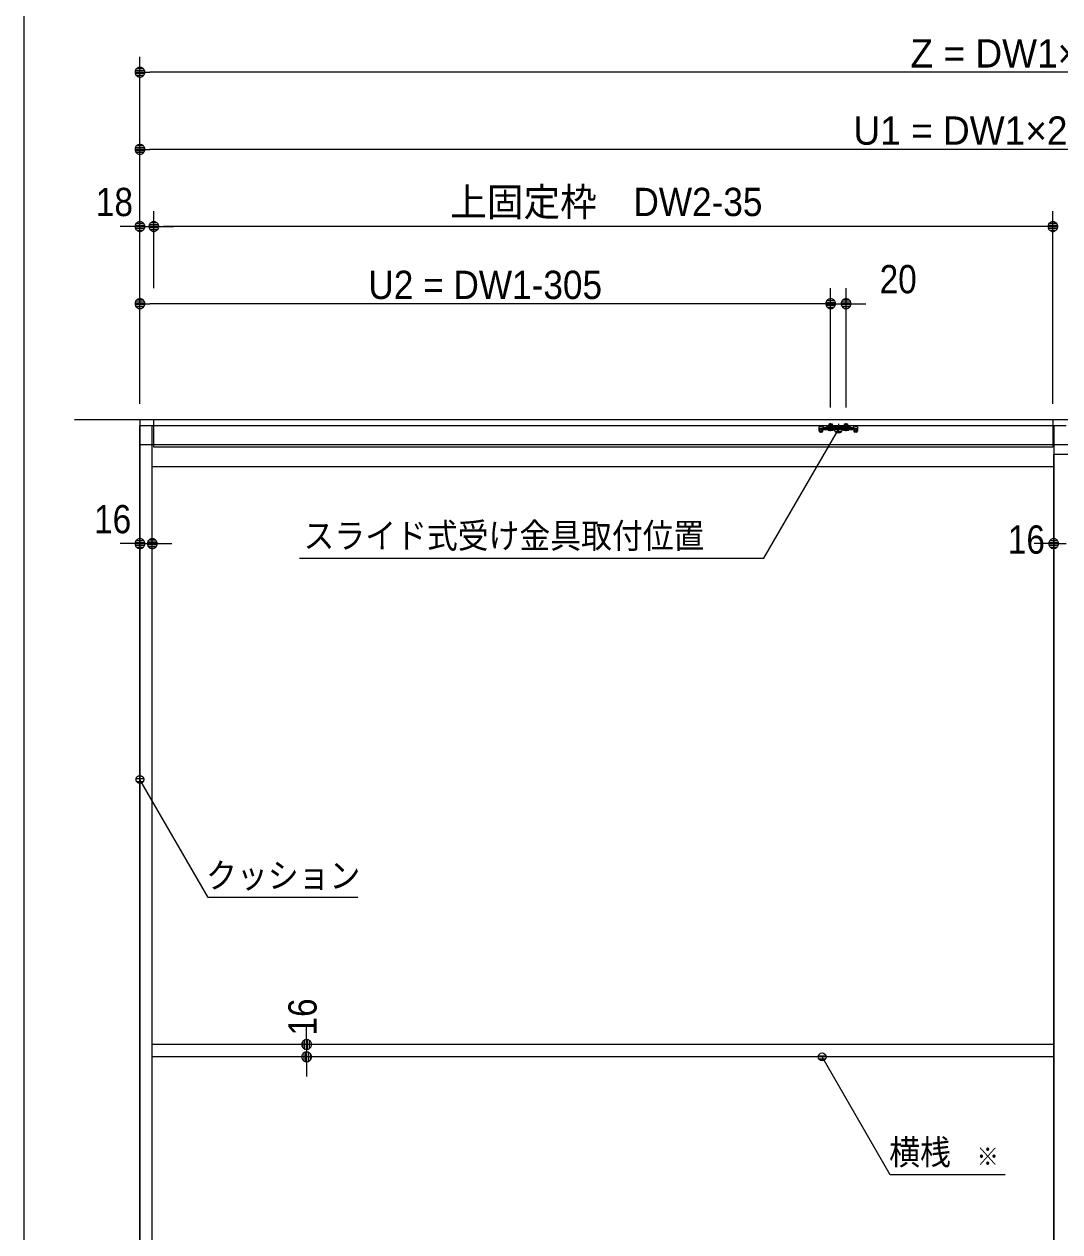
# Model space of a CAD drawing. Units: millimetres, scale not verified. Extents: x -6062 to 6062, y -3045 to 3045.
# Drawn here: x -5788 to -4446, y -703 to 862 of the extents above; entities that cross this region are included whole.
import ezdxf
from ezdxf.enums import TextEntityAlignment as Align

# ---------------------------------------------------------------- set-up
doc = ezdxf.new("R2010")
doc.units = ezdxf.units.MM
doc.header["$LTSCALE"] = 20
for name, color, linetype, lineweight in [('0-0_2寸法-1', 7, 'Continuous', 9), ('0-1_0', 7, 'Continuous', 9), ('0-2_2寸法-2', 7, 'Continuous', 9), ('0-3_2寸法-3', 7, 'Continuous', 9), ('0-4_3一般', 7, 'Continuous', 9), ('0-5_1図面枠', 7, 'Continuous', 9)]:
    doc.layers.add(name, color=color, linetype=linetype, lineweight=lineweight)
doc.styles.add('ＭＳ ゴシック', font='')
doc.styles.add('ＭＳ Ｐゴシック', font='')
doc.styles.get('ＭＳ ゴシック').set_extended_font_data('MS Gothic')
doc.styles.get('ＭＳ Ｐゴシック').set_extended_font_data('MS PGothic')

# ---------------------------------------------------------------- blocks, each defined once
blk = doc.blocks.new('_Dot')
at = {"layer": '0-1_0'}
for p, q in [((-10, 0), (-20, 0)), ((9.78, 2), (-9.78, 2)), ((7.99, 6), (-7.99, 6)), ((9.16, -3.98), (-9.16, -3.98)), ((6, -7.98), (-6, -7.98))]:
    blk.add_line(p, q, dxfattribs=at)
for points in [[(10, 0), (9.92, 1.25), (9.69, 2.49), (9.3, 3.68), (8.76, 4.82), (8.09, 5.88), (7.29, 6.85), (6.37, 7.71), (5.36, 8.44), (4.26, 9.05), (3.09, 9.51), (1.87, 9.82), (0.63, 9.98), (-0.63, 9.98), (-1.87, 9.82), (-3.09, 9.51), (-4.26, 9.05), (-5.36, 8.44), (-6.37, 7.71), (-7.29, 6.85), (-8.09, 5.88), (-8.76, 4.82), (-9.3, 3.68), (-9.69, 2.49), (-9.92, 1.25), (-10, 0), (0, 0)], [(-10, 0), (-9.92, -1.25), (-9.69, -2.49), (-9.3, -3.68), (-8.76, -4.82), (-8.09, -5.88), (-7.29, -6.85), (-6.37, -7.71), (-5.36, -8.44), (-4.26, -9.05), (-3.09, -9.51), (-1.87, -9.82), (-0.63, -9.98), (0.63, -9.98), (1.87, -9.82), (3.09, -9.51), (4.26, -9.05), (5.36, -8.44), (6.37, -7.71), (7.29, -6.85), (8.09, -5.88), (8.76, -4.82), (9.3, -3.68), (9.69, -2.49), (9.92, -1.25), (10, 0), (0, 0)]]:
    blk.add_lwpolyline(points, close=True, dxfattribs=at)
blk = doc.blocks.new('グループ-61')
at = {"layer": '0-4_3一般'}
for p, q in [((-78696.5, 7000), (20223.5, 7000)), ((-77000, -40000), (-77000, 6840))]:
    blk.add_line(p, q, dxfattribs=at)
blk = doc.blocks.new('グループ-62')
at = {"layer": '0-4_3一般'}
for p, q in [((-77000, 7000), (-77000, -40000)), ((-76990, 7000), (18350, 7000)), ((-76990, 6340), (-76990, 7000)), ((-76640, 7000), (-53340, 7000)), ((-76640, 6280), (-76640, 7000)), ((-59100, 6699.1), (-59100, 6905.1)), ((-58700, 6699.1), (-58700, 6905.1)), ((-53340, 7000), (-53340, 6280)), ((-77000, 6840), (-53000, 6840)), ((-76680, -40000), (-76680, 6840)), ((-59347.1, 6808.1), (-59398, 6808.1)), ((-59398, 6764.1), (-59398, 6808.1)), ((-59398, 6764.1), (-59398, 6762.1)), ((-59398, 6762.1), (-59347.1, 6762.1)), ((-59398, 6692.1), (-59398, 6742.1)), ((-59374, 6762.1), (-59374, 6742.1)), ((-59374, 6692.1), (-59374, 6742.1)), ((-59324, 6692.1), (-59374, 6692.1)), ((-59324, 6668.1), (-59374, 6668.1)), ((-59347.1, 6808.1), (-59332.5, 6822.6)), ((-59328, 6762.1), (-59347.1, 6762.1)), ((-59319.1, 6836.1), (-59332.5, 6822.6)), ((-59328, 6762.1), (-59314.5, 6775.6)), ((-59324, 6692.1), (-59324, 6742.1)), ((-59319.1, 6836.1), (-59300, 6836.1)), ((-59200, 6836.1), (-59300, 6836.1)), ((-59300, 6826.1), (-59280, 6836.1)), ((-59300, 6790.1), (-59280, 6790.1)), ((-59300, 6766.1), (-59300, 6742.1)), ((-59300, 6766.1), (-58500, 6766.1)), ((-59300, 6742.1), (-58500, 6742.1)), ((-59300, 6692.1), (-59300, 6742.1)), ((-59200, 6825.2), (-59200, 6836.1)), ((-59200, 6836.1), (-58600, 6836.1)), ((-59200, 6815.2), (-59200, 6825.2)), ((-59200, 6790.1), (-59200, 6815.2)), ((-59200, 6784.1), (-59200, 6790.1)), ((-59190, 6815.2), (-58610, 6815.2)), ((-58610, 6774.1), (-59190, 6774.1)), ((-59140, 6836.1), (-59140, 6882.1)), ((-59140, 6882.1), (-59060, 6882.1)), ((-59140, 6756.2), (-59140, 6836.1)), ((-59136.2, 6742.1), (-59140, 6756.2)), ((-59140, 6756.2), (-59132.4, 6756.2)), ((-59136.2, 6742.1), (-59132.4, 6756.2)), ((-59132.4, 6836.1), (-59132.4, 6882.1)), ((-59132.4, 6756.2), (-59132.4, 6836.1)), ((-59100, 6867.1), (-59100, 6749.1)), ((-59100, 6713.6), (-59100, 6797.6)), ((-59067.6, 6882.1), (-59067.6, 6836.1)), ((-59067.6, 6836.1), (-59067.6, 6756.2)), ((-59063.8, 6742.1), (-59067.6, 6756.2)), ((-59060, 6756.2), (-59063.8, 6742.1)), ((-59060, 6882.1), (-59060, 6836.1)), ((-59060, 6836.1), (-59060, 6756.2)), ((-58900, 6884.2), (-58900, 6730.2)), ((-58900, 6651.9), (-58900, 6853.3)), ((-58775, 6742.1), (-58775, 6732.1)), ((-58625, 6742.1), (-58775, 6742.1)), ((-58775, 6732.1), (-58765, 6722.1)), ((-58775, 6732.1), (-58625, 6732.1)), ((-58765, 6722.1), (-58635, 6722.1)), ((-58741, 6722.1), (-58722.8, 6758.9)), ((-58740, 6836.1), (-58740, 6882.1)), ((-58740, 6756.2), (-58740, 6836.1)), ((-58740, 6756.2), (-58732.4, 6756.2)), ((-58736.2, 6742.1), (-58740, 6756.2)), ((-58736.2, 6742.1), (-58732.4, 6756.2)), ((-58732.4, 6836.1), (-58732.4, 6882.1)), ((-58732.4, 6756.2), (-58732.4, 6836.1)), ((-58732.4, 6756.2), (-58667.6, 6756.2)), ((-58722.8, 6758.9), (-58700, 6771)), ((-58700, 6867.1), (-58700, 6749.1)), ((-58700, 6713.6), (-58700, 6797.6)), ((-58700, 6771), (-58677.2, 6758.9)), ((-58677.2, 6758.9), (-58659, 6722.1)), ((-58667.6, 6882.1), (-58667.6, 6836.1)), ((-58667.6, 6836.1), (-58667.6, 6756.2)), ((-58667.6, 6756.2), (-58660, 6756.2)), ((-58663.8, 6742.1), (-58667.6, 6756.2)), ((-58660, 6756.2), (-58663.8, 6742.1)), ((-58660, 6836.1), (-58660, 6756.2)), ((-58635, 6722.1), (-58625, 6732.1)), ((-58625, 6732.1), (-58625, 6742.1)), ((-58600, 6836.1), (-58600, 6825.2)), ((-58500, 6836.1), (-58600, 6836.1)), ((-58600, 6815.2), (-58600, 6825.2)), ((-58600, 6815.2), (-58600, 6790.1)), ((-58600, 6790.1), (-58600, 6784.1)), ((-58520, 6836.1), (-58500, 6826.1)), ((-58520, 6790.1), (-58500, 6790.1)), ((-58500, 6836.1), (-58480.9, 6836.1)), ((-58500, 6790.1), (-58500, 6836.1)), ((-58485.5, 6775.6), (-58500, 6790.1)), ((-58500, 6766.1), (-58500, 6742.1)), ((-58500, 6742.1), (-58500, 6692.1)), ((-58472, 6762.1), (-58485.5, 6775.6)), ((-58480.9, 6836.1), (-58467.5, 6822.6)), ((-58476, 6742.1), (-58476, 6692.1)), ((-58426, 6692.1), (-58476, 6692.1)), ((-58426, 6668.1), (-58476, 6668.1)), ((-58472, 6762.1), (-58452.9, 6762.1)), ((-58467.5, 6822.6), (-58452.9, 6808.1)), ((-58402, 6808.1), (-58452.9, 6808.1)), ((-58452.9, 6762.1), (-58402, 6762.1)), ((-58426, 6742.1), (-58426, 6692.1)), ((-58402, 6808.1), (-58402, 6764.1)), ((-58402, 6764.1), (-58402, 6762.1)), ((-58402, 6762.1), (-58402, 6742.1)), ((-58402, 6742.1), (-58402, 6692.1)), ((-53320, 6840), (-53320, -40000)), ((18350, 6340), (-76990, 6340)), ((-53340, 6280), (-76640, 6280)), ((-53320, 6100), (-29320, 6100)), ((-53320, -39740), (-53320, 6100)), ((-76680, 5780), (-53320, 5780)), ((-53320, -9200), (-76680, -9200)), ((-53320, -9520), (-76680, -9520))]:
    blk.add_line(p, q, dxfattribs=at)
for points in [[(-59398, 6742.1), (-59398, 6762.1), (-59374, 6762.1)], [(-59300, 6836.1), (-59300, 6790.1), (-59314.5, 6775.6)], [(-59300, 6790.1), (-59300, 6780.1), (-59280, 6790.1), (-59200, 6790.1)], [(-59175, 6732.1), (-59165, 6722.1), (-59035, 6722.1), (-59025, 6732.1)], [(-59141, 6722.1), (-59122.8, 6758.9), (-59100, 6771), (-59077.2, 6758.9), (-59059, 6722.1)], [(-59132.4, 6756.2), (-59067.6, 6756.2), (-59060, 6756.2)], [(-58740, 6882.1), (-58660, 6882.1), (-58660, 6836.1)], [(-58600, 6790.1), (-58520, 6790.1), (-58500, 6780.1), (-58500, 6790.1)], [(-58426, 6742.1), (-58426, 6762.1), (-58402, 6762.1)]]:
    blk.add_lwpolyline(points, dxfattribs=at)
blk.add_lwpolyline([(-59025, 6732.1), (-59025, 6742.1), (-59175, 6742.1), (-59175, 6732.1)], close=True, dxfattribs=at)
for centre, radius, start, end in [((-59374, 6692.1), 24, 180, 270), ((-59347.1, 6808.1), 46, 270, 315), ((-59300, 6790.1), 46, 90, 135), ((-59300, 6742.1), 24, 90, 180), ((-59324, 6692.1), 24, 270, 0), ((-59190, 6825.2), 10, 180, 270), ((-59190, 6784.1), 10, 180, 270), ((-58610, 6825.2), 10, 270, 0), ((-58610, 6784.1), 10, 270, 0), ((-58500, 6790.1), 46, 45, 90), ((-58500, 6742.1), 24, 0, 90), ((-58476, 6692.1), 24, 180, 270), ((-58452.9, 6808.1), 46, 225, 270), ((-58426, 6692.1), 24, 270, 0)]:
    blk.add_arc(centre, radius, start, end, dxfattribs=at)
blk = doc.blocks.new('グループ-63')
at = {"layer": '0-4_3一般'}
for name in ['グループ-61', 'グループ-62']:
    blk.add_blockref(name, (0, 0), dxfattribs=at)
blk = doc.blocks.new('グループ-72')
at = {"layer": '0-5_1図面枠'}
blk.add_lwpolyline([(-80000, 55400), (80000, 55400), (80000, -55400), (-80000, -55400)], close=True, dxfattribs=at)
blk = doc.blocks.new('図面枠')
at = {"layer": '0-5_1図面枠'}
blk.add_blockref('グループ-72', (0, 0), dxfattribs=at)

msp = doc.modelspace()

# ---------------------------------------------------------------- linework, layer by layer
at = {"layer": '0-0_2寸法-1'}
for p, q in [((-5637.5, 720), (-5637.5, 820)), ((-3330.21, 800), (-5624.79, 800)), ((-5637.5, 620), (-5637.5, 720)), ((-3431.21, 700), (-5624.79, 700)), ((-5619.5, 520), (-5619.5, 620)), ((-4454.5, 370), (-4454.5, 620)), ((-4467.21, 600), (-5606.79, 600)), ((-5637.5, 370), (-5637.5, 520)), ((-4742.5, 365.25), (-4742.5, 520)), ((-4755.21, 500), (-5624.79, 500))]:
    msp.add_line(p, q, dxfattribs=at)
at = {"layer": '0-2_2寸法-2'}
for p, q in [((-5637.5, 370), (-5637.5, 620)), ((-5619.5, 520), (-5619.5, 620)), ((-5650.21, 600), (-5662.92, 600)), ((-5637.5, 600), (-5619.5, 600)), ((-5606.79, 600), (-5594.08, 600)), ((-4742.5, 365.25), (-4742.5, 520)), ((-4722.5, 365.25), (-4722.5, 520)), ((-4755.21, 500), (-4767.92, 500)), ((-4742.5, 500), (-4722.5, 500)), ((-4709.79, 500), (-4697.08, 500)), ((-5637.5, 209), (-5637.3, 209)), ((-5621.5, 208), (-5621.5, 209)), ((-4453.5, 209), (-4453.3, 209)), ((-5650.21, 189), (-5662.92, 189)), ((-5637.5, 189), (-5621.5, 189)), ((-5608.79, 189), (-5596.08, 189)), ((-4466.21, 189), (-4478.92, 189)), ((-4453.5, 189), (-4437.5, 189)), ((-5421.5, -447.29), (-5421.5, -434.58)), ((-5421.5, -460), (-5421.5, -476)), ((-5401.5, -460), (-5401.3, -460)), ((-5401.5, -476), (-5401.3, -476)), ((-5421.5, -488.71), (-5421.5, -501.42))]:
    msp.add_line(p, q, dxfattribs=at)
at = {"layer": '0-3_2寸法-3'}
for p, q in [((-4727.61, 338.1), (-4737.39, 338.1)), ((-4728.5, 334.1), (-4736.5, 334.1)), ((-4732.33, 342.1), (-4732.67, 342.1)), ((-4732.33, 342.1), (-4732.67, 342.1)), ((-5632.59, -115.62), (-5642.41, -115.62)), ((-5633.5, -119.62), (-5641.5, -119.62)), ((-5637.13, -111.62), (-5637.87, -111.62)), ((-5637.13, -111.62), (-5637.87, -111.62)), ((-4748.61, -475.01), (-4758.39, -475.01)), ((-4749.5, -479.01), (-4757.5, -479.01)), ((-4753.33, -471.01), (-4753.67, -471.01)), ((-4753.33, -471.01), (-4753.67, -471.01))]:
    msp.add_line(p, q, dxfattribs=at)
for points in [[(-5430.91, 170), (-4828.98, 170), (-4732.5, 337.1)], [(-5642.43, -117.51), (-5642.46, -117.27), (-5642.49, -117.02), (-5642.5, -116.78), (-5642.51, -116.53), (-5642.5, -116.28), (-5642.47, -116.04), (-5642.44, -115.8), (-5642.39, -115.56), (-5642.34, -115.32), (-5642.27, -115.08), (-5642.19, -114.85), (-5642.09, -114.62), (-5641.99, -114.4), (-5641.88, -114.18), (-5641.75, -113.97), (-5641.62, -113.76), (-5641.47, -113.56), (-5641.32, -113.37), (-5641.15, -113.19), (-5640.98, -113.01), (-5640.8, -112.85), (-5640.61, -112.69), (-5640.42, -112.54), (-5640.21, -112.4), (-5640, -112.28), (-5639.79, -112.16), (-5639.57, -112.05), (-5639.34, -111.96), (-5639.11, -111.87), (-5638.87, -111.8), (-5638.64, -111.74), (-5638.4, -111.69), (-5638.15, -111.65), (-5637.91, -111.62), (-5637.66, -111.61), (-5637.42, -111.61), (-5637.17, -111.62), (-5636.93, -111.64), (-5636.68, -111.67)], [(-5641.26, -119.91), (-5641.42, -119.73), (-5641.57, -119.53), (-5641.71, -119.33), (-5641.84, -119.12), (-5641.95, -118.9), (-5642.06, -118.68), (-5642.16, -118.45), (-5642.24, -118.22), (-5642.31, -117.99), (-5642.38, -117.75), (-5642.43, -117.51), (-5642.46, -117.27), (-5642.49, -117.02), (-5642.5, -116.78), (-5642.51, -116.53), (-5642.5, -116.28), (-5642.47, -116.04), (-5642.44, -115.8), (-5642.39, -115.56), (-5642.34, -115.32), (-5642.27, -115.08), (-5642.19, -114.85), (-5642.09, -114.62), (-5641.99, -114.4), (-5641.88, -114.18), (-5641.75, -113.97), (-5641.62, -113.76), (-5641.47, -113.56), (-5641.32, -113.37), (-5641.15, -113.19), (-5640.98, -113.01), (-5640.8, -112.85), (-5640.61, -112.69), (-5640.42, -112.54), (-5640.21, -112.4), (-5640, -112.28), (-5639.79, -112.16), (-5639.57, -112.05), (-5639.34, -111.96)], [(-5635, -120.95), (-5635.21, -121.07), (-5635.43, -121.17), (-5635.66, -121.27), (-5635.89, -121.35), (-5636.13, -121.43), (-5636.36, -121.49), (-5636.6, -121.54), (-5636.85, -121.58), (-5637.09, -121.6), (-5637.34, -121.62), (-5637.58, -121.62), (-5637.83, -121.61), (-5638.07, -121.59), (-5638.32, -121.55), (-5638.56, -121.51), (-5638.8, -121.45), (-5639.03, -121.38), (-5639.26, -121.3), (-5639.49, -121.21), (-5639.71, -121.1), (-5639.93, -120.99), (-5640.14, -120.86), (-5640.35, -120.73), (-5640.55, -120.58), (-5640.74, -120.43), (-5640.92, -120.27), (-5641.1, -120.09), (-5641.26, -119.91), (-5641.42, -119.73), (-5641.57, -119.53), (-5641.71, -119.33), (-5641.84, -119.12), (-5641.95, -118.9), (-5642.06, -118.68), (-5642.16, -118.45), (-5642.24, -118.22), (-5642.31, -117.99), (-5642.38, -117.75), (-5642.43, -117.51)], [(-5633.12, -119.04), (-5633.25, -119.26), (-5633.38, -119.46), (-5633.53, -119.66), (-5633.68, -119.85), (-5633.85, -120.04), (-5634.02, -120.21), (-5634.2, -120.38), (-5634.39, -120.53), (-5634.58, -120.68), (-5634.79, -120.82), (-5635, -120.95), (-5635.21, -121.07), (-5635.43, -121.17), (-5635.66, -121.27), (-5635.89, -121.35), (-5636.13, -121.43), (-5636.36, -121.49), (-5636.6, -121.54), (-5636.85, -121.58), (-5637.09, -121.6), (-5637.34, -121.62), (-5637.58, -121.62), (-5637.83, -121.61), (-5638.07, -121.59), (-5638.32, -121.55), (-5638.56, -121.51), (-5638.8, -121.45), (-5639.03, -121.38), (-5639.26, -121.3), (-5639.49, -121.21), (-5639.71, -121.1), (-5639.93, -120.99), (-5640.14, -120.86), (-5640.35, -120.73), (-5640.55, -120.58), (-5640.74, -120.43), (-5640.92, -120.27), (-5641.1, -120.09), (-5641.26, -119.91)], [(-5639.34, -111.96), (-5639.11, -111.87), (-5638.87, -111.8), (-5638.64, -111.74), (-5638.4, -111.69), (-5638.15, -111.65), (-5637.91, -111.62), (-5637.66, -111.61), (-5637.42, -111.61), (-5637.17, -111.62), (-5636.93, -111.64), (-5636.68, -111.67), (-5636.44, -111.72), (-5636.2, -111.78), (-5635.97, -111.84), (-5635.74, -111.93), (-5635.51, -112.02), (-5635.29, -112.12), (-5635.07, -112.24), (-5634.86, -112.36), (-5634.65, -112.49), (-5634.45, -112.64), (-5634.26, -112.79), (-5634.08, -112.96), (-5633.9, -113.13), (-5633.74, -113.31), (-5633.58, -113.5), (-5633.43, -113.7), (-5633.29, -113.9), (-5633.16, -114.11), (-5633.05, -114.32), (-5632.94, -114.55), (-5632.84, -114.77), (-5632.76, -115), (-5632.69, -115.24), (-5632.62, -115.48), (-5632.57, -115.72), (-5632.54, -115.96), (-5632.51, -116.2), (-5632.5, -116.45)], [(-5355.18, -269.45), (-5549.26, -269.45), (-5637.5, -116.61)], [(-5636.68, -111.67), (-5636.44, -111.72), (-5636.2, -111.78), (-5635.97, -111.84), (-5635.74, -111.93), (-5635.51, -112.02), (-5635.29, -112.12), (-5635.07, -112.24), (-5634.86, -112.36), (-5634.65, -112.49), (-5634.45, -112.64), (-5634.26, -112.79), (-5634.08, -112.96), (-5633.9, -113.13), (-5633.74, -113.31), (-5633.58, -113.5), (-5633.43, -113.7), (-5633.29, -113.9), (-5633.16, -114.11), (-5633.05, -114.32), (-5632.94, -114.55), (-5632.84, -114.77), (-5632.76, -115), (-5632.69, -115.24), (-5632.62, -115.48), (-5632.57, -115.72), (-5632.54, -115.96), (-5632.51, -116.2), (-5632.5, -116.45), (-5632.49, -116.69), (-5632.5, -116.94), (-5632.53, -117.18), (-5632.56, -117.43), (-5632.61, -117.67), (-5632.66, -117.91), (-5632.73, -118.14), (-5632.81, -118.38), (-5632.91, -118.6), (-5633.01, -118.83), (-5633.12, -119.04)], [(-5632.5, -116.45), (-5632.49, -116.69), (-5632.5, -116.94), (-5632.53, -117.18), (-5632.56, -117.43), (-5632.61, -117.67), (-5632.66, -117.91), (-5632.73, -118.14), (-5632.81, -118.38), (-5632.91, -118.6), (-5633.01, -118.83), (-5633.12, -119.04), (-5633.25, -119.26), (-5633.38, -119.46), (-5633.53, -119.66), (-5633.68, -119.85), (-5633.85, -120.04), (-5634.02, -120.21), (-5634.2, -120.38), (-5634.39, -120.53), (-5634.58, -120.68), (-5634.79, -120.82), (-5635, -120.95)], [(-4516.16, -628.84), (-4665.26, -628.84), (-4753.5, -476)]]:
    msp.add_lwpolyline(points, dxfattribs=at)
for centre in [(-4732.5, 337.1), (-4732.5, 337.1), (-4753.5, -476), (-4753.5, -476)]:
    msp.add_circle(centre, 5.01, dxfattribs=at)

# ---------------------------------------------------------------- block references
at = {"layer": '0-0_2寸法-1', "xscale": 0.6356201, "yscale": 0.6356201, "rotation": 180}
for p in [(-5637.5, 800), (-5637.5, 700), (-5619.5, 600), (-5637.5, 500)]:
    msp.add_blockref('_Dot', p, dxfattribs=at)
at = {"layer": '0-0_2寸法-1', "xscale": 0.6356201, "yscale": 0.6356201}
for p in [(-4454.5, 600), (-4742.5, 500)]:
    msp.add_blockref('_Dot', p, dxfattribs=at)
at = {"layer": '0-2_2寸法-2', "xscale": 0.6356201, "yscale": 0.6356201}
for p in [(-5637.5, 600), (-4742.5, 500), (-5637.5, 189), (-4453.5, 189)]:
    msp.add_blockref('_Dot', p, dxfattribs=at)
for p, rotation in [((-5619.5, 600), 180), ((-4722.5, 500), 180), ((-5621.5, 189), 180), ((-5421.5, -460), 270), ((-5421.5, -476), 90)]:
    msp.add_blockref('_Dot', p, dxfattribs=dict(at, rotation=rotation))
at = {"layer": '0-4_3一般', "xscale": 0.05, "yscale": 0.05}
msp.add_blockref('グループ-63', (-1787.5, 0), dxfattribs=at)
at = {"layer": '0-5_1図面枠', "xscale": 0.05, "yscale": 0.05}
msp.add_blockref('図面枠', (-1787.5, 0), dxfattribs=at)

# ---------------------------------------------------------------- texts
at = {"layer": '0-0_2寸法-1', "style": 'ＭＳ Ｐゴシック'}
for s, p in [('Z = DW1×2-80', (-4638.99, 795.04)), ('U1 = DW1×2-181', (-4713, 695.04))]:
    msp.add_text(s, height=36.69, dxfattribs=at).set_placement(p, align=Align.BOTTOM_LEFT)
at = {"layer": '0-0_2寸法-1', "style": 'ＭＳ Ｐゴシック', "width": 0.95}
for s, height, p in [('上固定枠\u3000DW2-35', 36.66, (-5235.48, 602.53)), ('U2 = DW1-305', 36.69, (-5341.47, 495.04))]:
    msp.add_text(s, height=height, dxfattribs=at).set_placement(p, align=Align.BOTTOM_LEFT)
at = {"layer": '0-2_2寸法-2', "style": 'ＭＳ Ｐゴシック', "width": 0.9}
for s, p in [('18', (-5694.53, 602.48)), ('20', (-4678.98, 502.48)), ('16', (-5696.83, 191.48)), ('16', (-4512.83, 165.03))]:
    msp.add_text(s, height=36.66, dxfattribs=at).set_placement(p, align=Align.BOTTOM_LEFT)
msp.add_text('16', height=36.66, rotation=90, dxfattribs=at).set_placement((-5397.53, -448.33), align=Align.BOTTOM_LEFT)
at = {"layer": '0-3_2寸法-3', "style": 'ＭＳ ゴシック', "width": 0.9}
for s, height, p in [('スライド式受け金具取付位置', 32.55, (-5425.5, 173.34)), ('クッション', 32.55, (-5551.76, -267.05)), ('横桟', 32.55, (-4666.61, -625.66)), ('※', 23.31, (-4553.26, -623.88))]:
    msp.add_text(s, height=height, dxfattribs=at).set_placement(p, align=Align.BOTTOM_LEFT)

doc.saveas('drawing.dxf')
